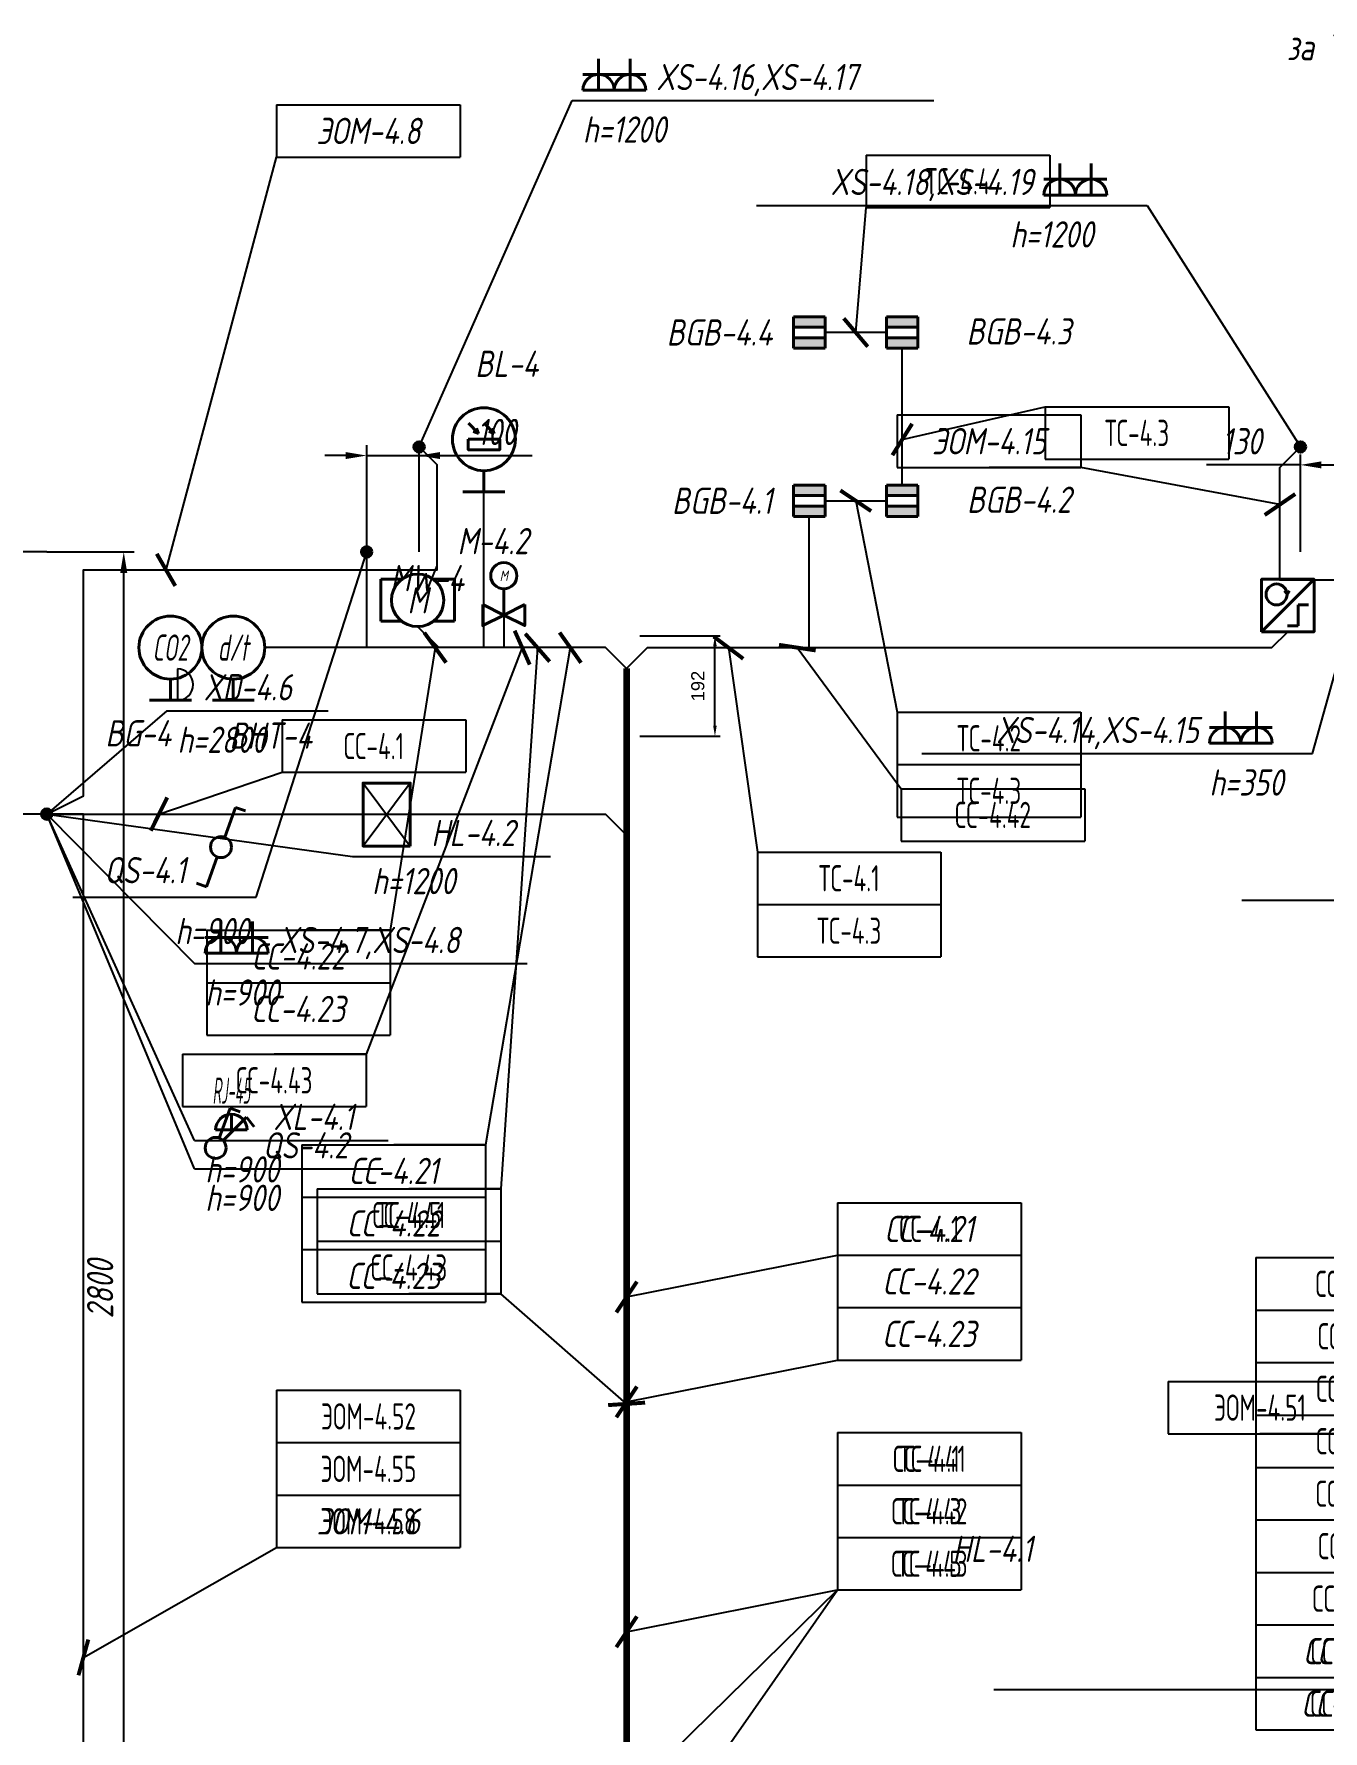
# Model space of a CAD drawing. Header units: millimetres. Extents: x -8189 to 16488, y -6763 to 17206.
# Drawn here: x 8927 to 11384, y 12183 to 15417 of the extents above; entities that cross this region are included whole.
import ezdxf
from ezdxf.enums import TextEntityAlignment as Align

# ---------------------------------------------------------------- set-up
doc = ezdxf.new("R2010")
doc.units = ezdxf.units.MM
doc.linetypes.add('DASHED', pattern=[19.05, 12.7, -6.35])
for name, color, linetype in [('02 Розетки', 7, 'Continuous'), ('04 Освещение', 7, 'Continuous'), ('05 Слаботочка', 7, 'Continuous'), ('06 Авт-ка климата', 7, 'Continuous'), ('07 Авт-ка общая', 7, 'Continuous'), ('08 Пож. и техн. сигн.', 7, 'Continuous'), ('10 Привязка', 7, 'Continuous'), ('12 Трассы и коробки 220', 7, 'Continuous'), ('13 Трассы и коробки слаботочки', 7, 'Continuous'), ('14 Лотки', 7, 'Continuous')]:
    doc.layers.add(name, color=color, linetype=linetype)
doc.layers.add('11 Привязка размеры', color=7, linetype='Continuous', plot=False)
doc.styles.add('GOST typeA', font='GOST_A.TTF')
doc.styles.get("Standard").update_dxf_attribs({"font": 'arial.ttf'})
doc.styles.add('ГОСТ-ISOCPEUR', font='isocpeui.ttf', dxfattribs={"width": 0.8})
doc.linetypes.add('220V_LINE', pattern='A,0.2,-0.05,["~220V",Standard,S=0.1,R=0,X=0,Y=-0.05],-0.4,0.1', length=0.75)
doc.dimstyles.new('ISO-25', dxfattribs={"dimtxt": 2.5, "dimasz": 2.5, "dimexe": 1.25, "dimexo": 0.625, "dimtad": 1, "dimtxsty": 'Standard', "dimcen": 2.5, "dimadec": 0, "dimazin": 0, "dimtfac": 1, "dimtmove": 0, "dimatfit": 3, "dimfxl": 1, "dimarcsym": 0})

# ---------------------------------------------------------------- blocks, each defined once
blk = doc.blocks.new('электродвигатель')
at = {"color": 0, "lineweight": -2}
for p, q in [((0, 4), (0, 0)), ((0, 4), (2, 4)), ((5, 4), (7, 4)), ((7, 4), (7, 0)), ((0, 0), (2, 0)), ((5, 0), (7, 0))]:
    blk.add_line(p, q, dxfattribs=at)
blk.add_circle((3.5, 2), 2.5, dxfattribs=at)
at = {"color": 0, "lineweight": -2, "style": 'ГОСТ-ISOCPEUR', "width": 0.8}
blk.add_text('M', height=2.5, rotation=360, dxfattribs=at).set_placement((3.5, 2), align=Align.MIDDLE_CENTER)
blk = doc.blocks.new('энкодер')
at = {"color": 0, "lineweight": -2}
for p, q in [((0, 0), (5, 5)), ((2.43, 3.56), (2.2, 3.9)), ((2.43, 3.56), (2.66, 3.9)), ((3.48, 0.56), (3.48, 2.56)), ((3.48, 2.56), (4.48, 2.56)), ((2.48, 0.56), (3.48, 0.56))]:
    blk.add_line(p, q, dxfattribs=at)
blk.add_lwpolyline([(0, 0), (0, 5), (5, 5), (5, 0)], close=True, dxfattribs=at)
blk.add_circle((1.43, 3.56), 1, dxfattribs=at)
blk = doc.blocks.new('датчик CO2')
at = {"color": 0, "lineweight": -2}
for p, q in [((0, 2), (0, 0)), ((-2, 0), (2, 0))]:
    blk.add_line(p, q, dxfattribs=at)
blk.add_circle((0, 5), 3, dxfattribs=at)
at = {"color": 0, "lineweight": -2, "style": 'ГОСТ-ISOCPEUR', "width": 0.6}
blk.add_text('CO2', height=2.5, rotation=360, dxfattribs=at).set_placement((-0.01, 5), align=Align.MIDDLE_CENTER)
blk = doc.blocks.new('геркон')
at = {"lineweight": -2}
for points in [[(3, 2), (3, 3), (0, 3), (0, 2)], [(3, 0), (3, 1), (0, 1), (0, 0)]]:
    blk.add_hatch(color=0, dxfattribs=at).paths.add_polyline_path(points)
at = {"color": 0, "lineweight": -2}
for p, q in [((0, 0), (0, 3)), ((0, 3), (3, 3)), ((0, 2), (3, 2)), ((3, 3), (3, 0)), ((0, 1), (3, 1)), ((3, 0), (0, 0))]:
    blk.add_line(p, q, dxfattribs=at)
blk = doc.blocks.new('вентиль с электроприводом')
at = {"color": 0, "linetype": 'DASHED', "lineweight": -2}
blk.add_line((0, 2.5), (0, 0), dxfattribs=at)
at = {"color": 0, "lineweight": -2}
for points in [[(-2, 1), (-2, -1), (0, 0), (-2, 1)], [(2, 1), (2, -1), (0, 0), (2, 1)]]:
    blk.add_lwpolyline(points, dxfattribs=at)
blk.add_circle((0, 3.75), 1.25, dxfattribs=at)
at = {"color": 0, "lineweight": -2, "style": 'ГОСТ-ISOCPEUR', "width": 0.8}
blk.add_text('M', height=1, rotation=360, dxfattribs=at).set_placement((0, 3.75), align=Align.MIDDLE_CENTER)
blk = doc.blocks.new('кнопка жалюзи')
at = {"color": 0, "lineweight": -2}
for p, q in [((0.35, 0.94), (1.39, 3.78)), ((1.39, 3.78), (2.34, 3.45)), ((-1.39, -3.78), (-0.35, -0.94)), ((-2.34, -3.45), (-1.39, -3.78))]:
    blk.add_line(p, q, dxfattribs=at)
blk.add_circle((0, 0), 1, dxfattribs=at)
blk = doc.blocks.new('розетка скрытая трехполюсная')
at = {"color": 0, "lineweight": -2}
for p, q in [((0, 0), (0, 3)), ((-1.5, 1.5), (1.5, 1.5)), ((-1.5, 0), (1.5, 0))]:
    blk.add_line(p, q, dxfattribs=at)
blk.add_arc((0, 0), 1.5, 0, 180, dxfattribs=at)
blk = doc.blocks.new('*D127')
at = {"layer": '11 Привязка размеры', "color": 0, "lineweight": -2}
for p, q in [((9561.2, 14430.1), (9561.2, 14633.7)), ((9661.2, 14430.1), (9661.2, 14633.7)), ((9521.2, 14613.7), (9481.2, 14613.7)), ((9561.2, 14613.7), (9876.5, 14613.7)), ((9561.2, 14613.7), (9661.2, 14613.7))]:
    blk.add_line(p, q, dxfattribs=at)
at = {"layer": '11 Привязка размеры', "color": 0}
for points in [[(9521.2, 14607), (9521.2, 14620.4), (9561.2, 14613.7)], [(9701.2, 14620.4), (9701.2, 14607), (9661.2, 14613.7)]]:
    blk.add_solid(points, dxfattribs=at)
at = {"layer": 'Defpoints', "color": 0}
for p in [(9661.2, 14613.7), (9561.2, 14430.1), (9661.2, 14430.1)]:
    blk.add_point(p, dxfattribs=at)
at = {"layer": '11 Привязка размеры', "color": 0, "insert": (9808.9, 14658.7), "char_height": 50, "attachment_point": 5, "style": 'ГОСТ-ISOCPEUR'}
blk.add_mtext('100', dxfattribs=at)
blk = doc.blocks.new('*D128')
at = {"layer": '11 Привязка размеры', "color": 0, "lineweight": -2}
for p, q in [((8951.2, 14430.1), (8812.5, 14430.1)), ((8832.5, 14390.1), (8832.5, 13970.3)), ((8951.2, 13930.3), (8812.5, 13930.3))]:
    blk.add_line(p, q, dxfattribs=at)
at = {"layer": '11 Привязка размеры', "color": 0}
for points in [[(8839.2, 14390.1), (8825.8, 14390.1), (8832.5, 14430.1)], [(8825.8, 13970.3), (8839.2, 13970.3), (8832.5, 13930.3)]]:
    blk.add_solid(points, dxfattribs=at)
at = {"layer": 'Defpoints', "color": 0}
for p in [(8951.2, 14430.1), (8832.5, 13930.3), (8951.2, 13930.3)]:
    blk.add_point(p, dxfattribs=at)
at = {"layer": '11 Привязка размеры', "color": 0, "insert": (8787.5, 14180.2), "char_height": 50, "attachment_point": 5, "rotation": 90, "style": 'ГОСТ-ISOCPEUR'}
blk.add_mtext('500', dxfattribs=at)
blk = doc.blocks.new('кнопка 2')
at = {"color": 0, "lineweight": -2}
for p, q in [((0.35, 0.94), (1.39, 3.78)), ((1.39, 3.78), (2.34, 3.45)), ((0.71, 0.71), (2.93, 2.93)), ((2.93, 2.93), (3.66, 2))]:
    blk.add_line(p, q, dxfattribs=at)
blk.add_circle((0, 0), 1, dxfattribs=at)
blk = doc.blocks.new('*D129')
at = {"layer": '11 Привязка размеры', "color": 0, "lineweight": -2}
for p, q in [((8951.2, 14430.1), (9118.1, 14430.1)), ((9098.1, 11670.4), (9098.1, 14390.1)), ((8951.2, 11630.4), (9118.1, 11630.4))]:
    blk.add_line(p, q, dxfattribs=at)
at = {"layer": '11 Привязка размеры', "color": 0}
for points in [[(9104.8, 14390.1), (9091.4, 14390.1), (9098.1, 14430.1)], [(9091.4, 11670.4), (9104.8, 11670.4), (9098.1, 11630.4)]]:
    blk.add_solid(points, dxfattribs=at)
at = {"layer": 'Defpoints', "color": 0}
for p in [(8951.2, 14430.1), (9098.1, 14430.1), (8951.2, 11630.4)]:
    blk.add_point(p, dxfattribs=at)
at = {"layer": '11 Привязка размеры', "color": 0, "insert": (9053.1, 13025.3), "char_height": 50, "attachment_point": 5, "rotation": 90, "style": 'ГОСТ-ISOCPEUR'}
blk.add_mtext('2800', dxfattribs=at)
blk = doc.blocks.new('*D133')
at = {"layer": '11 Привязка размеры', "color": 0, "lineweight": -2}
for p, q in [((11341.2, 14595.9), (11162, 14595.9)), ((11341.2, 14430.1), (11341.2, 14615.9)), ((11381.2, 14595.9), (11431.2, 14595.9)), ((11471.2, 14430.1), (11471.2, 14615.9))]:
    blk.add_line(p, q, dxfattribs=at)
at = {"layer": '11 Привязка размеры', "color": 0}
for points in [[(11381.2, 14602.6), (11381.2, 14589.2), (11341.2, 14595.9)], [(11431.2, 14589.2), (11431.2, 14602.6), (11471.2, 14595.9)]]:
    blk.add_solid(points, dxfattribs=at)
at = {"layer": 'Defpoints', "color": 0}
for p in [(11471.2, 14595.9), (11341.2, 14430.1), (11471.2, 14430.1)]:
    blk.add_point(p, dxfattribs=at)
at = {"layer": '11 Привязка размеры', "color": 0, "insert": (11229.6, 14640.9), "char_height": 50, "attachment_point": 5, "style": 'ГОСТ-ISOCPEUR'}
blk.add_mtext('130', dxfattribs=at)
blk = doc.blocks.new('розетка RJ-45')
at = {"color": 0, "lineweight": -2}
for p, q in [((-1.5, 0), (1.5, 0)), ((0, 0), (0, 1.5))]:
    blk.add_line(p, q, dxfattribs=at)
blk.add_arc((0, 0), 1.5, 0, 180, dxfattribs=at)
at = {"color": 0, "lineweight": -2, "style": 'ГОСТ-ISOCPEUR', "width": 0.4}
blk.add_text('RJ-45', height=2.5, dxfattribs=at).set_placement((0, 2.5), align=Align.CENTER)
blk = doc.blocks.new('фотоэлемент')
at = {"color": 0, "lineweight": -2}
for p, q in [((-1.48, 6.52), (-0.51, 5.55)), ((0.02, 6.52), (0.99, 5.55)), ((-0.51, 5.55), (-1.02, 5.74)), ((-0.51, 5.55), (-0.7, 6.06)), ((0.99, 5.55), (0.48, 5.74)), ((0.99, 5.55), (0.8, 6.06)), ((0, 2), (0, 0)), ((-2, 0), (2, 0))]:
    blk.add_line(p, q, dxfattribs=at)
blk.add_lwpolyline([(-1.5, 5), (1.5, 5), (1.5, 4), (-1.5, 4)], close=True, dxfattribs=at)
blk.add_circle((0, 5), 3, dxfattribs=at)
blk = doc.blocks.new('коробка коммутационная')
at = {"color": 0}
blk.add_line((0, 3), (0, 0), dxfattribs=at)
blk.add_arc((0, 1.5), 1.5, 270, 90, dxfattribs=at)
blk = doc.blocks.new('*T237')
at = {"layer": '02 Розетки', "color": 0, "lineweight": -2}
for p, q in [((0, 0), (350, 0)), ((0, 0), (0, -100)), ((350, 0), (350, -100)), ((0, -100), (350, -100))]:
    blk.add_line(p, q, dxfattribs=at)
at = {"layer": '02 Розетки', "color": 0, "insert": (175, -50), "char_height": 50, "width": 330, "attachment_point": 5, "style": 'ГОСТ-ISOCPEUR'}
blk.add_mtext('{ЭОМ-4.6}', dxfattribs=at)
blk = doc.blocks.new('*T238')
at = {"layer": '02 Розетки', "color": 0, "lineweight": -2}
for p, q in [((0, 0), (350, 0)), ((0, 0), (0, -100)), ((350, 0), (350, -100)), ((0, -100), (350, -100))]:
    blk.add_line(p, q, dxfattribs=at)
at = {"layer": '02 Розетки', "color": 0, "insert": (175, -50), "char_height": 50, "width": 330, "attachment_point": 5, "style": 'ГОСТ-ISOCPEUR'}
blk.add_mtext('{ЭОМ-4.8}', dxfattribs=at)
blk = doc.blocks.new('*T242')
at = {"layer": '02 Розетки', "color": 0, "lineweight": -2}
for p, q in [((0, 0), (350, 0)), ((0, 0), (0, -100)), ((350, 0), (350, -100)), ((0, -100), (350, -100))]:
    blk.add_line(p, q, dxfattribs=at)
at = {"layer": '02 Розетки', "color": 0, "insert": (175, -50), "char_height": 50, "width": 330, "attachment_point": 5, "style": 'ГОСТ-ISOCPEUR'}
blk.add_mtext('{ЭОМ-4.15}', dxfattribs=at)
blk = doc.blocks.new('*T366')
at = {"layer": '04 Освещение', "color": 0, "lineweight": -2}
for p, q in [((0, 0), (350, 0)), ((0, 0), (0, -300)), ((350, 0), (350, -300)), ((0, -100), (350, -100)), ((0, -200), (350, -200)), ((0, -300), (350, -300))]:
    blk.add_line(p, q, dxfattribs=at)
at = {"layer": '04 Освещение', "color": 0, "char_height": 50, "width": 330, "attachment_point": 5, "style": 'GOST typeA'}
for s, insert in [('{\\W0.8;ЭОМ-4.52}', (175, -50)), ('{\\W0.8;ЭОМ-4.55}', (175, -150)), ('{\\W0.8;ЭОМ-4.58}', (175, -250))]:
    blk.add_mtext(s, dxfattribs=dict(at, insert=insert))
blk = doc.blocks.new('*T410')
at = {"layer": '04 Освещение', "color": 0, "lineweight": -2}
for p, q in [((0, 0), (350, 0)), ((0, 0), (0, -100)), ((350, 0), (350, -100)), ((0, -100), (350, -100))]:
    blk.add_line(p, q, dxfattribs=at)
at = {"layer": '04 Освещение', "color": 0, "insert": (175, -50), "char_height": 50, "width": 330, "attachment_point": 5, "style": 'GOST typeA'}
blk.add_mtext('{\\W0.8;ЭОМ-4.51}', dxfattribs=at)
blk = doc.blocks.new('датчик температуры и влажности')
at = {"color": 0, "lineweight": -2}
for p, q in [((0, 2), (0, 0)), ((-2, 0), (2, 0))]:
    blk.add_line(p, q, dxfattribs=at)
blk.add_circle((0, 5), 3, dxfattribs=at)
at = {"color": 0, "lineweight": -2, "style": 'ГОСТ-ISOCPEUR', "width": 0.6}
blk.add_text('d/t', height=2.5, rotation=360, dxfattribs=at).set_placement((-0.01, 5), align=Align.MIDDLE_CENTER)
blk = doc.blocks.new('*T475')
at = {"layer": '07 Авт-ка общая', "color": 0, "lineweight": -2}
for p, q in [((0, 0), (350, 0)), ((0, 0), (0, -100)), ((350, 0), (350, -100)), ((0, -100), (350, -100))]:
    blk.add_line(p, q, dxfattribs=at)
at = {"layer": '07 Авт-ка общая', "color": 0, "insert": (175, -50), "char_height": 50, "width": 330, "attachment_point": 5, "style": 'GOST typeA'}
blk.add_mtext('{\\W0.8;СС-4.43}', dxfattribs=at)
blk = doc.blocks.new('*T477')
at = {"layer": '07 Авт-ка общая', "color": 0, "lineweight": -2}
for p, q in [((0, 0), (350, 0)), ((0, 0), (0, -300)), ((350, 0), (350, -300)), ((0, -100), (350, -100)), ((0, -200), (350, -200)), ((0, -300), (350, -300))]:
    blk.add_line(p, q, dxfattribs=at)
at = {"layer": '07 Авт-ка общая', "color": 0, "char_height": 50, "width": 330, "attachment_point": 5, "style": 'GOST typeA'}
for s, insert in [('{\\W0.8;СС-4.41}', (175, -50)), ('{\\W0.8;СС-4.42}', (175, -150)), ('{\\W0.8;СС-4.43}', (175, -250))]:
    blk.add_mtext(s, dxfattribs=dict(at, insert=insert))
blk = doc.blocks.new('*T551')
at = {"layer": '06 Авт-ка климата', "color": 0, "lineweight": -2}
for p, q in [((0, 0), (350, 0)), ((0, 0), (0, -200)), ((350, 0), (350, -200)), ((0, -100), (350, -100)), ((0, -200), (350, -200))]:
    blk.add_line(p, q, dxfattribs=at)
at = {"layer": '06 Авт-ка климата', "color": 0, "char_height": 50, "width": 330, "attachment_point": 5, "style": 'ГОСТ-ISOCPEUR'}
for s, insert in [('{СС-4.22}', (175, -50)), ('{СС-4.23}', (175, -150))]:
    blk.add_mtext(s, dxfattribs=dict(at, insert=insert))
blk = doc.blocks.new('*T552')
at = {"layer": '06 Авт-ка климата', "color": 0, "lineweight": -2}
for p, q in [((0, 0), (350, 0)), ((0, 0), (0, -300)), ((350, 0), (350, -300)), ((0, -100), (350, -100)), ((0, -200), (350, -200)), ((0, -300), (350, -300))]:
    blk.add_line(p, q, dxfattribs=at)
at = {"layer": '06 Авт-ка климата', "color": 0, "char_height": 50, "width": 330, "attachment_point": 5, "style": 'ГОСТ-ISOCPEUR'}
for s, insert in [('{СС-4.21}', (175, -50)), ('{СС-4.22}', (175, -150)), ('{СС-4.23}', (175, -250))]:
    blk.add_mtext(s, dxfattribs=dict(at, insert=insert))
blk = doc.blocks.new('*T560')
at = {"layer": '06 Авт-ка климата', "color": 0, "lineweight": -2}
for p, q in [((0, 0), (350, 0)), ((0, 0), (0, -200)), ((350, 0), (350, -200)), ((0, -100), (350, -100)), ((0, -200), (350, -200))]:
    blk.add_line(p, q, dxfattribs=at)
at = {"layer": '06 Авт-ка климата', "color": 0, "char_height": 50, "width": 330, "attachment_point": 5, "style": 'ГОСТ-ISOCPEUR'}
for s, insert in [('{СС-7.21}', (175, -50)), ('{СС-7.22}', (175, -150))]:
    blk.add_mtext(s, dxfattribs=dict(at, insert=insert))
blk = doc.blocks.new('*T603')
at = {"layer": '06 Авт-ка климата', "color": 0, "lineweight": -2}
for p, q in [((0, 0), (350, 0)), ((0, 0), (0, -300)), ((350, 0), (350, -300)), ((0, -100), (350, -100)), ((0, -200), (350, -200)), ((0, -300), (350, -300))]:
    blk.add_line(p, q, dxfattribs=at)
at = {"layer": '06 Авт-ка климата', "color": 0, "char_height": 50, "width": 330, "attachment_point": 5, "style": 'ГОСТ-ISOCPEUR'}
for s, insert in [('{СС-4.21}', (175, -50)), ('{СС-4.22}', (175, -150)), ('{СС-4.23}', (175, -250))]:
    blk.add_mtext(s, dxfattribs=dict(at, insert=insert))
blk = doc.blocks.new('*T652')
at = {"layer": '05 Слаботочка', "color": 0, "lineweight": -2}
for p, q in [((0, 0), (350, 0)), ((0, 0), (0, -100)), ((350, 0), (350, -100)), ((0, -100), (350, -100))]:
    blk.add_line(p, q, dxfattribs=at)
at = {"layer": '05 Слаботочка', "color": 0, "insert": (175, -50), "char_height": 50, "width": 330, "attachment_point": 5, "style": 'GOST typeA'}
blk.add_mtext('{\\W0.8;СС-4.1}', dxfattribs=at)
blk = doc.blocks.new('*T653')
at = {"layer": '05 Слаботочка', "color": 0, "lineweight": -2}
for p, q in [((0, 0), (350, 0)), ((0, 0), (0, -100)), ((350, 0), (350, -100)), ((0, -100), (350, -100))]:
    blk.add_line(p, q, dxfattribs=at)
at = {"layer": '05 Слаботочка', "color": 0, "insert": (175, -50), "char_height": 50, "width": 330, "attachment_point": 5, "style": 'GOST typeA'}
blk.add_mtext('{\\W0.8;СС-4.1}', dxfattribs=at)
blk = doc.blocks.new('*T661')
at = {"layer": '05 Слаботочка', "color": 0, "lineweight": -2}
for p, q in [((0, 0), (350, 0)), ((0, 0), (0, -900)), ((350, 0), (350, -900)), ((0, -100), (350, -100)), ((0, -200), (350, -200)), ((0, -300), (350, -300)), ((0, -400), (350, -400)), ((0, -500), (350, -500)), ((0, -600), (350, -600)), ((0, -700), (350, -700)), ((0, -800), (350, -800)), ((0, -900), (350, -900))]:
    blk.add_line(p, q, dxfattribs=at)
at = {"layer": '05 Слаботочка', "color": 0, "char_height": 50, "width": 330, "attachment_point": 5, "style": 'GOST typeA'}
for s, insert in [('{\\W0.8;СС-4.4}', (175, -50)), ('{\\W0.8;СС-5.1}', (175, -150)), ('{\\W0.8;СС-5.2}', (175, -250)), ('{\\W0.8;СС-5.3}', (175, -350)), ('{\\W0.8;СС-5.4}', (175, -450)), ('{\\W0.8;СС-7.1}', (175, -550)), ('{\\W0.8;СС-0.21}', (175, -650)), ('{\\W0.8;СС-0.22}', (175, -750)), ('{\\W0.8;СС-0.33}', (175, -850))]:
    blk.add_mtext(s, dxfattribs=dict(at, insert=insert))
blk = doc.blocks.new('*T696')
at = {"layer": '07 Авт-ка общая', "color": 0, "lineweight": -2}
for p, q in [((0, 0), (350, 0)), ((0, 0), (0, -200)), ((350, 0), (350, -200)), ((0, -100), (350, -100)), ((0, -200), (350, -200))]:
    blk.add_line(p, q, dxfattribs=at)
at = {"layer": '07 Авт-ка общая', "color": 0, "char_height": 50, "width": 330, "attachment_point": 5, "style": 'GOST typeA'}
for s, insert in [('{\\W0.8;СС-4.41}', (175, -50)), ('{\\W0.8;СС-4.43}', (175, -150))]:
    blk.add_mtext(s, dxfattribs=dict(at, insert=insert))
blk = doc.blocks.new('*T697')
at = {"layer": '07 Авт-ка общая', "color": 0, "lineweight": -2}
for p, q in [((0, 0), (350, 0)), ((0, 0), (0, -100)), ((350, 0), (350, -100)), ((0, -100), (350, -100))]:
    blk.add_line(p, q, dxfattribs=at)
at = {"layer": '07 Авт-ка общая', "color": 0, "insert": (175, -50), "char_height": 50, "width": 330, "attachment_point": 5, "style": 'GOST typeA'}
blk.add_mtext('{\\W0.8;СС-4.42}', dxfattribs=at)
blk = doc.blocks.new('*T715')
at = {"layer": '08 Пож. и техн. сигн.', "color": 0, "lineweight": -2}
for p, q in [((0, 0), (350, 0)), ((0, 0), (0, -300)), ((350, 0), (350, -300)), ((0, -100), (350, -100)), ((0, -200), (350, -200)), ((0, -300), (350, -300))]:
    blk.add_line(p, q, dxfattribs=at)
at = {"layer": '08 Пож. и техн. сигн.', "color": 0, "char_height": 50, "width": 330, "attachment_point": 5, "style": 'GOST typeA'}
for s, insert in [('{\\W0.8;ТС-4.1}', (175, -50)), ('{\\W0.8;ТС-4.3}', (175, -150)), ('{\\W0.8;ТС-4.5}', (175, -250))]:
    blk.add_mtext(s, dxfattribs=dict(at, insert=insert))
blk = doc.blocks.new('*T729')
at = {"layer": '08 Пож. и техн. сигн.', "color": 0, "lineweight": -2}
for p, q in [((0, 0), (350, 0)), ((0, 0), (0, -100)), ((350, 0), (350, -100)), ((0, -100), (350, -100))]:
    blk.add_line(p, q, dxfattribs=at)
at = {"layer": '08 Пож. и техн. сигн.', "color": 0, "insert": (175, -50), "char_height": 50, "width": 330, "attachment_point": 5, "style": 'GOST typeA'}
blk.add_mtext('{\\W0.8;ТС-4.5}', dxfattribs=at)
blk = doc.blocks.new('*T730')
at = {"layer": '08 Пож. и техн. сигн.', "color": 0, "lineweight": -2}
for p, q in [((0, 0), (350, 0)), ((0, 0), (0, -200)), ((350, 0), (350, -200)), ((0, -100), (350, -100)), ((0, -200), (350, -200))]:
    blk.add_line(p, q, dxfattribs=at)
at = {"layer": '08 Пож. и техн. сигн.', "color": 0, "char_height": 50, "width": 330, "attachment_point": 5, "style": 'GOST typeA'}
for s, insert in [('{\\W0.8;ТС-4.1}', (175, -50)), ('{\\W0.8;ТС-4.3}', (175, -150))]:
    blk.add_mtext(s, dxfattribs=dict(at, insert=insert))
blk = doc.blocks.new('*T770')
at = {"layer": '08 Пож. и техн. сигн.', "color": 0, "lineweight": -2}
for p, q in [((0, 0), (350, 0)), ((0, 0), (0, -200)), ((350, 0), (350, -200)), ((0, -100), (350, -100)), ((0, -200), (350, -200))]:
    blk.add_line(p, q, dxfattribs=at)
at = {"layer": '08 Пож. и техн. сигн.', "color": 0, "char_height": 50, "width": 330, "attachment_point": 5, "style": 'GOST typeA'}
for s, insert in [('{\\W0.8;ТС-4.2}', (175, -50)), ('{\\W0.8;ТС-4.3}', (175, -150))]:
    blk.add_mtext(s, dxfattribs=dict(at, insert=insert))
blk = doc.blocks.new('*T771')
at = {"layer": '08 Пож. и техн. сигн.', "color": 0, "lineweight": -2}
for p, q in [((0, 0), (350, 0)), ((0, 0), (0, -100)), ((350, 0), (350, -100)), ((0, -100), (350, -100))]:
    blk.add_line(p, q, dxfattribs=at)
at = {"layer": '08 Пож. и техн. сигн.', "color": 0, "insert": (175, -50), "char_height": 50, "width": 330, "attachment_point": 5, "style": 'GOST typeA'}
blk.add_mtext('{\\W0.8;ТС-4.3}', dxfattribs=at)
blk = doc.blocks.new('*T772')
at = {"layer": '08 Пож. и техн. сигн.', "color": 0, "lineweight": -2}
for p, q in [((0, 0), (350, 0)), ((0, 0), (0, -100)), ((350, 0), (350, -100)), ((0, -100), (350, -100))]:
    blk.add_line(p, q, dxfattribs=at)
at = {"layer": '08 Пож. и техн. сигн.', "color": 0, "insert": (175, -50), "char_height": 50, "width": 330, "attachment_point": 5, "style": 'GOST typeA'}
blk.add_mtext('{\\W0.8;ТС-4.4}', dxfattribs=at)
blk = doc.blocks.new('*D817')
at = {"layer": '14 Лотки', "color": 0, "lineweight": -2}
for p, q in [((10081.7, 14270.1), (10235, 14270.1)), ((10225, 14098.6), (10225, 14250.1)), ((10081.7, 14078.6), (10235, 14078.6))]:
    blk.add_line(p, q, dxfattribs=at)
at = {"layer": '14 Лотки', "color": 0}
for points in [[(10228.4, 14250.1), (10221.7, 14250.1), (10225, 14270.1)], [(10221.7, 14098.6), (10228.4, 14098.6), (10225, 14078.6)]]:
    blk.add_solid(points, dxfattribs=at)
at = {"layer": 'Defpoints', "color": 0}
for p in [(10081.7, 14270.1), (10225, 14270.1), (10081.7, 14078.6)]:
    blk.add_point(p, dxfattribs=at)
at = {"layer": '14 Лотки', "color": 0, "insert": (10192.5, 14174.4), "char_height": 25, "attachment_point": 5, "rotation": 90}
blk.add_mtext('192', dxfattribs=at)

msp = doc.modelspace()

# ---------------------------------------------------------------- hatches: boundary and pattern name
at = {"layer": '02 Розетки'}
for points in [[(9651.2, 14630.1, 1), (9671.2, 14630.1, 1)], [(11331.2, 14630.1, 1), (11351.2, 14630.1, 1)]]:
    msp.add_hatch(color=256, dxfattribs=at).paths.add_polyline_path(points)
at = {"layer": '07 Авт-ка общая'}
msp.add_hatch(color=256, dxfattribs=at).paths.add_polyline_path([(9551.2, 14430.1, 1), (9571.2, 14430.1, 1)])
at = {"layer": '10 Привязка'}
msp.add_hatch(color=256, dxfattribs=at).paths.add_polyline_path([(8941.2, 13930.3, 1), (8961.2, 13930.3, 1)])

# ---------------------------------------------------------------- linework, layer by layer
at = {"layer": '02 Розетки'}
for p, q in [((9661.2, 14630.1), (9953.2, 15290.1)), ((9953.2, 15290.1), (10642.1, 15290.1)), ((10304.1, 15090.2), (11048.9, 15090.2)), ((11048.9, 15090.2), (11341.2, 14630.1)), ((11364.2, 14045.6), (11471.2, 14430.1)), ((10619.4, 14045.6), (11364.2, 14045.6)), ((8951.2, 13930.3), (9233.3, 13645.4)), ((11229.5, 13766.1), (11925.4, 13766.1)), ((9233.3, 13645.4), (9867, 13645.4))]:
    msp.add_line(p, q, dxfattribs=at)
at = {"layer": '02 Розетки', "linetype": '220V_LINE', "ltscale": 200, "flags": 128}
for points in [[(8951.2, 13930.3), (9021.2, 13964.9), (9021.2, 14395.8), (9695.6, 14395.8), (9695.6, 14595.8), (9661.2, 14630.1)], [(11471.2, 14430.1), (11417.3, 14376.2), (11302.1, 14376.2), (11302.1, 14591), (11341.2, 14630.1)]]:
    msp.add_lwpolyline(points, dxfattribs=at)
at = {"layer": '02 Розетки', "lineweight": 40}
for centre in [(9661.2, 14630.1), (11341.2, 14630.1)]:
    msp.add_circle(centre, 10, dxfattribs=at)
at = {"layer": '04 Освещение', "color": 3}
for p, q in [((9554.4, 13989.4), (9644.4, 13869.4)), ((9644.4, 13989.4), (9554.4, 13869.4))]:
    msp.add_line(p, q, dxfattribs=at)
at = {"layer": '04 Освещение'}
for p, q in [((8951.2, 13930.3), (9534.4, 13849.4)), ((9233.3, 13254.1), (8951.2, 13930.3)), ((9534.4, 13849.4), (9911.3, 13849.4)), ((9233.3, 13254.1), (9591.7, 13254.1))]:
    msp.add_line(p, q, dxfattribs=at)
at = {"layer": '04 Освещение', "color": 3, "lineweight": 40}
msp.add_lwpolyline([(9644.4, 13869.4), (9554.4, 13869.4), (9554.4, 13989.4), (9644.4, 13989.4)], close=True, dxfattribs=at)
at = {"layer": '04 Освещение', "linetype": '220V_LINE', "ltscale": 200, "flags": 128}
msp.add_lwpolyline([(10756.7, 12262.2), (12357.3, 12262.2), (12397.3, 12222.2)], dxfattribs=at)
at = {"layer": '05 Слаботочка'}
for q in [(8951.2, 13930.3), (9601.9, 13308.3)]:
    msp.add_line((9233.3, 13308.3), q, dxfattribs=at)
msp.add_lwpolyline([(8951.2, 13930.3), (10016.7, 13930.3), (10056.7, 13890.3)], dxfattribs=at)
at = {"layer": '06 Авт-ка климата'}
for points in [[(9822.6, 14309.7), (9822.6, 14247.6)], [(10056.7, 14207.6), (10016.7, 14247.6), (9367, 14247.6)]]:
    msp.add_lwpolyline(points, dxfattribs=at)
at = {"layer": '07 Авт-ка общая'}
for p, q in [((9350.3, 13771.9), (9561.2, 14430.1)), ((9001.2, 13771.9), (9350.3, 13771.9))]:
    msp.add_line(p, q, dxfattribs=at)
for points in [[(9698.5, 14247.6), (9561.2, 14247.6), (9561.2, 14430.1)], [(10056.7, 14207.6), (10016.7, 14247.6), (9698.5, 14247.6), (9658.3, 14287.8)], [(10056.7, 14207.6), (10096.7, 14247.6), (11286.8, 14247.6), (11317, 14277.8)]]:
    msp.add_lwpolyline(points, dxfattribs=at)
at = {"layer": '07 Авт-ка общая', "lineweight": 40}
msp.add_circle((9561.2, 14430.1), 10, dxfattribs=at)
at = {"layer": '08 Пож. и техн. сигн.'}
for p, q in [((10552.1, 14848.2), (10434.9, 14848.2)), ((10582.1, 14557.5), (10582.1, 14818.2)), ((10434.9, 14527.5), (10552.1, 14527.5))]:
    msp.add_line(p, q, dxfattribs=at)
for points in [[(10056.7, 14207.6), (10016.7, 14247.6), (9784.7, 14247.6), (9784.7, 14544.8)], [(10056.7, 14207.6), (10096.7, 14247.6), (10404.9, 14247.6), (10404.9, 14497.5)]]:
    msp.add_lwpolyline(points, dxfattribs=at)
at = {"layer": '10 Привязка', "lineweight": 40}
msp.add_circle((8951.2, 13930.3), 10, dxfattribs=at)
at = {"layer": '12 Трассы и коробки 220'}
for q in [(8951.2, 13930.3), (9487.7, 14127.1)]:
    msp.add_line((9180.4, 14127.1), q, dxfattribs=at)
at = {"layer": '12 Трассы и коробки 220', "linetype": '220V_LINE', "ltscale": 200, "flags": 128}
msp.add_lwpolyline([(8951.2, 11630.4), (9021.2, 11700.4), (9021.2, 13930.3), (8951.2, 13930.3)], dxfattribs=at)
at = {"layer": '13 Трассы и коробки слаботочки', "lineweight": 100}
msp.add_lwpolyline([(10056.7, 14207.6), (10056.7, 10036.5)], dxfattribs=at)

# ---------------------------------------------------------------- block references
for name, p in [('*T238', (9389.6, 15282.4)), ('*T772', (10513.3, 15186.3)), ('*T242', (10572.6, 14691)), ('*T771', (10854.5, 14706.8)), ('*T652', (9400, 14110)), ('*T770', (10572.5, 14124.7)), ('*T697', (10580, 13978.8)), ('*T730', (10305.9, 13858.1)), ('*T551', (9256.2, 13709)), ('*T475', (9210, 13472.9)), ('*T603', (9437.8, 13300.3)), ('*T696', (9466.8, 13216.1)), ('*T729', (9466.8, 13216.1)), ('*T552', (10458.8, 13189.7)), ('*T653', (10458.8, 13189.7)), ('*T661', (11256.2, 13085.1)), ('*T410', (11089, 12849.1)), ('*T366', (9389.6, 12832.4)), ('*T477', (10458.8, 12751.6)), ('*T715', (10458.8, 12751.6)), ('*T237', (9389.6, 12632.4)), ('*T560', (11256.2, 12385.1))]:
    msp.add_blockref(name, p)
at = {"layer": '02 Розетки', "color": 1, "lineweight": 40, "xscale": 20, "yscale": 20, "zscale": 20}
for p in [(10003.2, 15310.1), (10063.2, 15310.1), (10882.2, 15110.2), (10942.2, 15110.2), (11197.5, 14065.6), (11257.5, 14065.6), (9283.3, 13665.4), (9343.3, 13665.4)]:
    msp.add_blockref('розетка скрытая трехполюсная', p, dxfattribs=at)
at = {"layer": '04 Освещение', "color": 3, "lineweight": 40, "xscale": 20, "yscale": 20, "zscale": 20}
msp.add_blockref('кнопка 2', (9273.3, 13294.1), dxfattribs=at)
at = {"layer": '05 Слаботочка', "color": 6, "lineweight": 40, "xscale": 20, "yscale": 20, "zscale": 20}
msp.add_blockref('розетка RJ-45', (9303.3, 13328.3), dxfattribs=at)
at = {"layer": '06 Авт-ка климата', "color": 2, "lineweight": 40, "xscale": 20, "yscale": 20, "zscale": 20}
msp.add_blockref('вентиль с электроприводом', (9822.6, 14309.7), dxfattribs=at)
at = {"layer": '06 Авт-ка климата', "lineweight": 40, "xscale": 20, "yscale": 20, "zscale": 20}
for name, p in [('датчик CO2', (9187, 14147.6)), ('датчик температуры и влажности', (9307, 14147.6))]:
    msp.add_blockref(name, p, dxfattribs=at)
at = {"layer": '07 Авт-ка общая', "lineweight": 40, "xscale": 20, "yscale": 20, "zscale": 20}
for name, p in [('электродвигатель', (9588.3, 14297.8)), ('энкодер', (11267, 14277.8)), ('кнопка жалюзи', (9283.5, 13867.5))]:
    msp.add_blockref(name, p, dxfattribs=at)
at = {"layer": '08 Пож. и техн. сигн.', "lineweight": 40, "xscale": 20, "yscale": 20, "zscale": 20}
for name, p in [('геркон', (10374.9, 14818.2)), ('геркон', (10552.1, 14818.2)), ('фотоэлемент', (9784.7, 14544.8)), ('геркон', (10374.9, 14497.5)), ('геркон', (10552.1, 14497.5))]:
    msp.add_blockref(name, p, dxfattribs=at)
at = {"layer": '12 Трассы и коробки 220', "xscale": 20, "yscale": 20, "zscale": 20}
msp.add_blockref('коробка коммутационная', (9200.4, 14147.1), dxfattribs=at)

# ---------------------------------------------------------------- texts
at = {"layer": '02 Розетки', "linetype": 'Continuous', "style": 'ГОСТ-ISOCPEUR', "width": 0.8}
for s, p in [('XS-4.16,XS-4.17', (10113.2, 15310.1)), ('h=1200', (9973.2, 15210.1)), ('h=1200', (10787.9, 15010.2)), ('h=350', (11167.5, 13965.6)), ('XS-4.7,XS-4.8', (9393.3, 13665.4)), ('h=900', (9253.3, 13565.3))]:
    msp.add_text(s, height=50, dxfattribs=at).set_placement(p)
for s, p in [('XS-4.18,XS-4.19', (10832.2, 15110.2)), ('XS-4.14,XS-4.15', (11147.5, 14065.6))]:
    msp.add_text(s, height=50, dxfattribs=at).set_placement(p, align=Align.RIGHT)
at = {"layer": '04 Освещение', "linetype": 'Continuous', "style": 'ГОСТ-ISOCPEUR', "width": 0.8}
for s, p in [('HL-4.2', (9684.4, 13869.4)), (' h=1200', (9545.9, 13777.7)), ('QS-4.2', (9363.3, 13274.1)), ('h=900', (9253.3, 13174))]:
    msp.add_text(s, height=50, dxfattribs=at).set_placement(p)
msp.add_text('HL-4.1', height=50, dxfattribs=at).set_placement((10830.8, 12505), align=Align.RIGHT)
at = {"layer": '05 Слаботочка', "linetype": 'Continuous', "style": 'ГОСТ-ISOCPEUR', "width": 0.8}
for s, p in [('за ТВ, h=1200', (11314.9, 15367.1)), ('XL-4.1', (9383.3, 13328.3)), ('h=900', (9253.3, 13228.2))]:
    msp.add_text(s, height=50, dxfattribs=at).set_placement(p)
at = {"layer": '06 Авт-ка климата', "linetype": 'Continuous', "style": 'ГОСТ-ISOCPEUR', "width": 0.8}
for s, p in [('MW-4', (9746.8, 14355.1)), ('BG-4', (9188.5, 14059.3)), ('BHT-4', (9457.1, 14054.9))]:
    msp.add_text(s, height=50, dxfattribs=at).set_placement(p, align=Align.RIGHT)
at = {"layer": '07 Авт-ка общая', "linetype": 'Continuous', "style": 'ГОСТ-ISOCPEUR', "width": 0.8}
for s, p in [('M-4.2', (9869.7, 14425.6)), ('QS-4.1', (9216.7, 13798.5)), ('h=900', (9337.1, 13682.4))]:
    msp.add_text(s, height=50, dxfattribs=at).set_placement(p, align=Align.RIGHT)
at = {"layer": '08 Пож. и техн. сигн.', "linetype": 'Continuous', "style": 'ГОСТ-ISOCPEUR', "width": 0.8}
for s, p in [('BGB-4.4', (10334.3, 14823.3)), ('BGB-4.3', (10904, 14825.2)), ('BL-4', (9888.3, 14763.6)), ('BGB-4.1', (10334.3, 14502.5)), ('BGB-4.2', (10904, 14504.5))]:
    msp.add_text(s, height=50, dxfattribs=at).set_placement(p, align=Align.RIGHT)
at = {"layer": '12 Трассы и коробки 220', "linetype": 'Continuous', "style": 'ГОСТ-ISOCPEUR', "width": 0.8}
for s, p in [('XD-4.6', (9250.4, 14147.1)), ('h=2800', (9200.4, 14047))]:
    msp.add_text(s, height=50, dxfattribs=at).set_placement(p)

# ---------------------------------------------------------------- dimensions: what is measured, and where the dimension line sits
at = {"layer": '11 Привязка размеры'}
dim = msp.add_linear_dim(base=(9661.2, 14613.7), p1=(9561.2, 14430.1), p2=(9661.2, 14430.1), dimstyle='ISO-25', override={"dimtxt": 50, "dimasz": 40, "dimexe": 20, "dimexo": 0, "dimgap": 20, "dimdec": 0, "dimtxsty": 'ГОСТ-ISOCPEUR'}, dxfattribs=at)
dim.commit()
dim.dimension.update_dxf_attribs({"geometry": '*D127', "text_midpoint": (9808.9, 14658.7)})
dim = msp.add_linear_dim(base=(11471.2, 14595.9), p1=(11341.2, 14430.1), p2=(11471.2, 14430.1), dimstyle='ISO-25', override={"dimtxt": 50, "dimasz": 40, "dimexe": 20, "dimexo": 0, "dimgap": 20, "dimdec": 0, "dimtxsty": 'ГОСТ-ISOCPEUR'}, dxfattribs=at)
dim.commit()
dim.dimension.update_dxf_attribs({"geometry": '*D133', "text_midpoint": (11229.6, 14595.9), "dimtype": 160})
dim = msp.add_linear_dim(base=(8832.5, 13930.3), p1=(8951.2, 14430.1), p2=(8951.2, 13930.3), angle=90, dimstyle='ISO-25', override={"dimtxt": 50, "dimasz": 40, "dimexe": 20, "dimexo": 0, "dimgap": 20, "dimdec": 0, "dimtxsty": 'ГОСТ-ISOCPEUR'}, dxfattribs=at)
dim.commit()
dim.dimension.update_dxf_attribs({"geometry": '*D128', "text_midpoint": (8787.5, 14180.2)})
dim = msp.add_linear_dim(base=(9098.1, 14430.1), p1=(8951.2, 11630.4), p2=(8951.2, 14430.1), angle=90, dimstyle='ISO-25', override={"dimtxt": 50, "dimasz": 40, "dimexe": 20, "dimexo": 0, "dimgap": 20, "dimdec": 0, "dimtxsty": 'ГОСТ-ISOCPEUR'}, dxfattribs=at)
dim.commit()
dim.dimension.update_dxf_attribs({"geometry": '*D129', "text_midpoint": (9098.1, 13025.3), "dimtype": 160})
at = {"layer": '14 Лотки'}
dim = msp.add_linear_dim(base=(10225.0473609, 14270.1152621), p1=(10081.7090235, 14078.6152621), p2=(10081.7090235, 14270.1152621), angle=90, dimstyle='ISO-25', override={"dimtxt": 25, "dimasz": 20, "dimexe": 10, "dimexo": 0, "dimgap": 20, "dimdec": 0}, dxfattribs=at)
dim.commit()
dim.dimension.update_dxf_attribs({"geometry": '*D817', "text_midpoint": (10192.5473609, 14174.3652621)})

# ---------------------------------------------------------------- leaders
at = {"layer": '02 Розетки'}
for points in [[(9178.7, 14395.8), (9389.6, 15182.4), (9564.6, 15182.4)], [(11302.1, 14520.4), (10922.6, 14591), (10747.6, 14591)], [(9021.2, 12323.1), (9389.6, 12532.4), (9564.6, 12532.4)]]:
    msp.add_leader(points, dimstyle='ISO-25', override={"dimasz": 50, "dimgap": 1, "dimtad": 0, "dimldrblk": 'ArchTick'}, dxfattribs=at)
at = {"layer": '04 Освещение'}
for points in [[(11659, 12262.2), (11439, 12749.1), (11264, 12749.1)], [(9021.2, 12323.1), (9389.6, 12532.4), (9564.6, 12532.4)]]:
    msp.add_leader(points, dimstyle='ISO-25', override={"dimasz": 50, "dimgap": 1, "dimtad": 0, "dimldrblk": 'ArchTick'}, dxfattribs=at)
at = {"layer": '05 Слаботочка'}
for points in [[(9165.3, 13930.3), (9400, 14010), (9575, 14010)], [(10056.7, 13010), (10458.8, 13089.7), (10633.8, 13089.7)]]:
    msp.add_leader(points, dimstyle='ISO-25', override={"dimasz": 50, "dimgap": 1, "dimtad": 0, "dimldrblk": 'ArchTick'}, dxfattribs=at)
at = {"layer": '06 Авт-ка климата'}
for points in [[(9691.8, 14247.6), (9606.2, 13709), (9431.2, 13709)], [(9949.3, 14247.6), (9787.8, 13300.3), (9612.8, 13300.3)], [(10056.7, 12810), (10458.8, 12889.7), (10633.8, 12889.7)]]:
    msp.add_leader(points, dimstyle='ISO-25', override={"dimasz": 50, "dimgap": 1, "dimtad": 0, "dimldrblk": 'ArchTick'}, dxfattribs=at)
at = {"layer": '07 Авт-ка общая'}
for points in [[(9857.6, 14247.6), (9560, 13472.9), (9385, 13472.9)], [(10382.1, 14247.6), (10580, 13978.8), (10755, 13978.8)], [(10056.7, 12806.3), (9816.8, 13016.1), (9641.8, 13016.1)], [(10056.7, 12371.9), (10458.8, 12451.6), (10633.8, 12451.6)], [(10056.7, 11877.7), (10458.8, 12451.6), (10633.8, 12451.6)]]:
    msp.add_leader(points, dimstyle='ISO-25', override={"dimasz": 50, "dimgap": 1, "dimtad": 0, "dimldrblk": 'ArchTick'}, dxfattribs=at)
at = {"layer": '08 Пож. и техн. сигн.'}
for points in [[(10493.5, 14848.2), (10513.3, 15086.3), (10688.3, 15086.3)], [(10582.1, 14644.3), (10854.5, 14706.8), (11029.5, 14706.8)], [(10493.5, 14527.5), (10572.5, 14124.7), (10747.5, 14124.7)], [(9886.7, 14247.6), (9816.8, 13216.1), (9641.8, 13216.1)], [(10250.8, 14247.6), (10305.9, 13858.1), (10480.9, 13858.1)], [(10056.7, 12058.1), (10458.8, 12451.6), (10633.8, 12451.6)]]:
    msp.add_leader(points, dimstyle='ISO-25', override={"dimasz": 50, "dimgap": 1, "dimtad": 0, "dimldrblk": 'ArchTick'}, dxfattribs=at)

doc.saveas('drawing.dxf')
